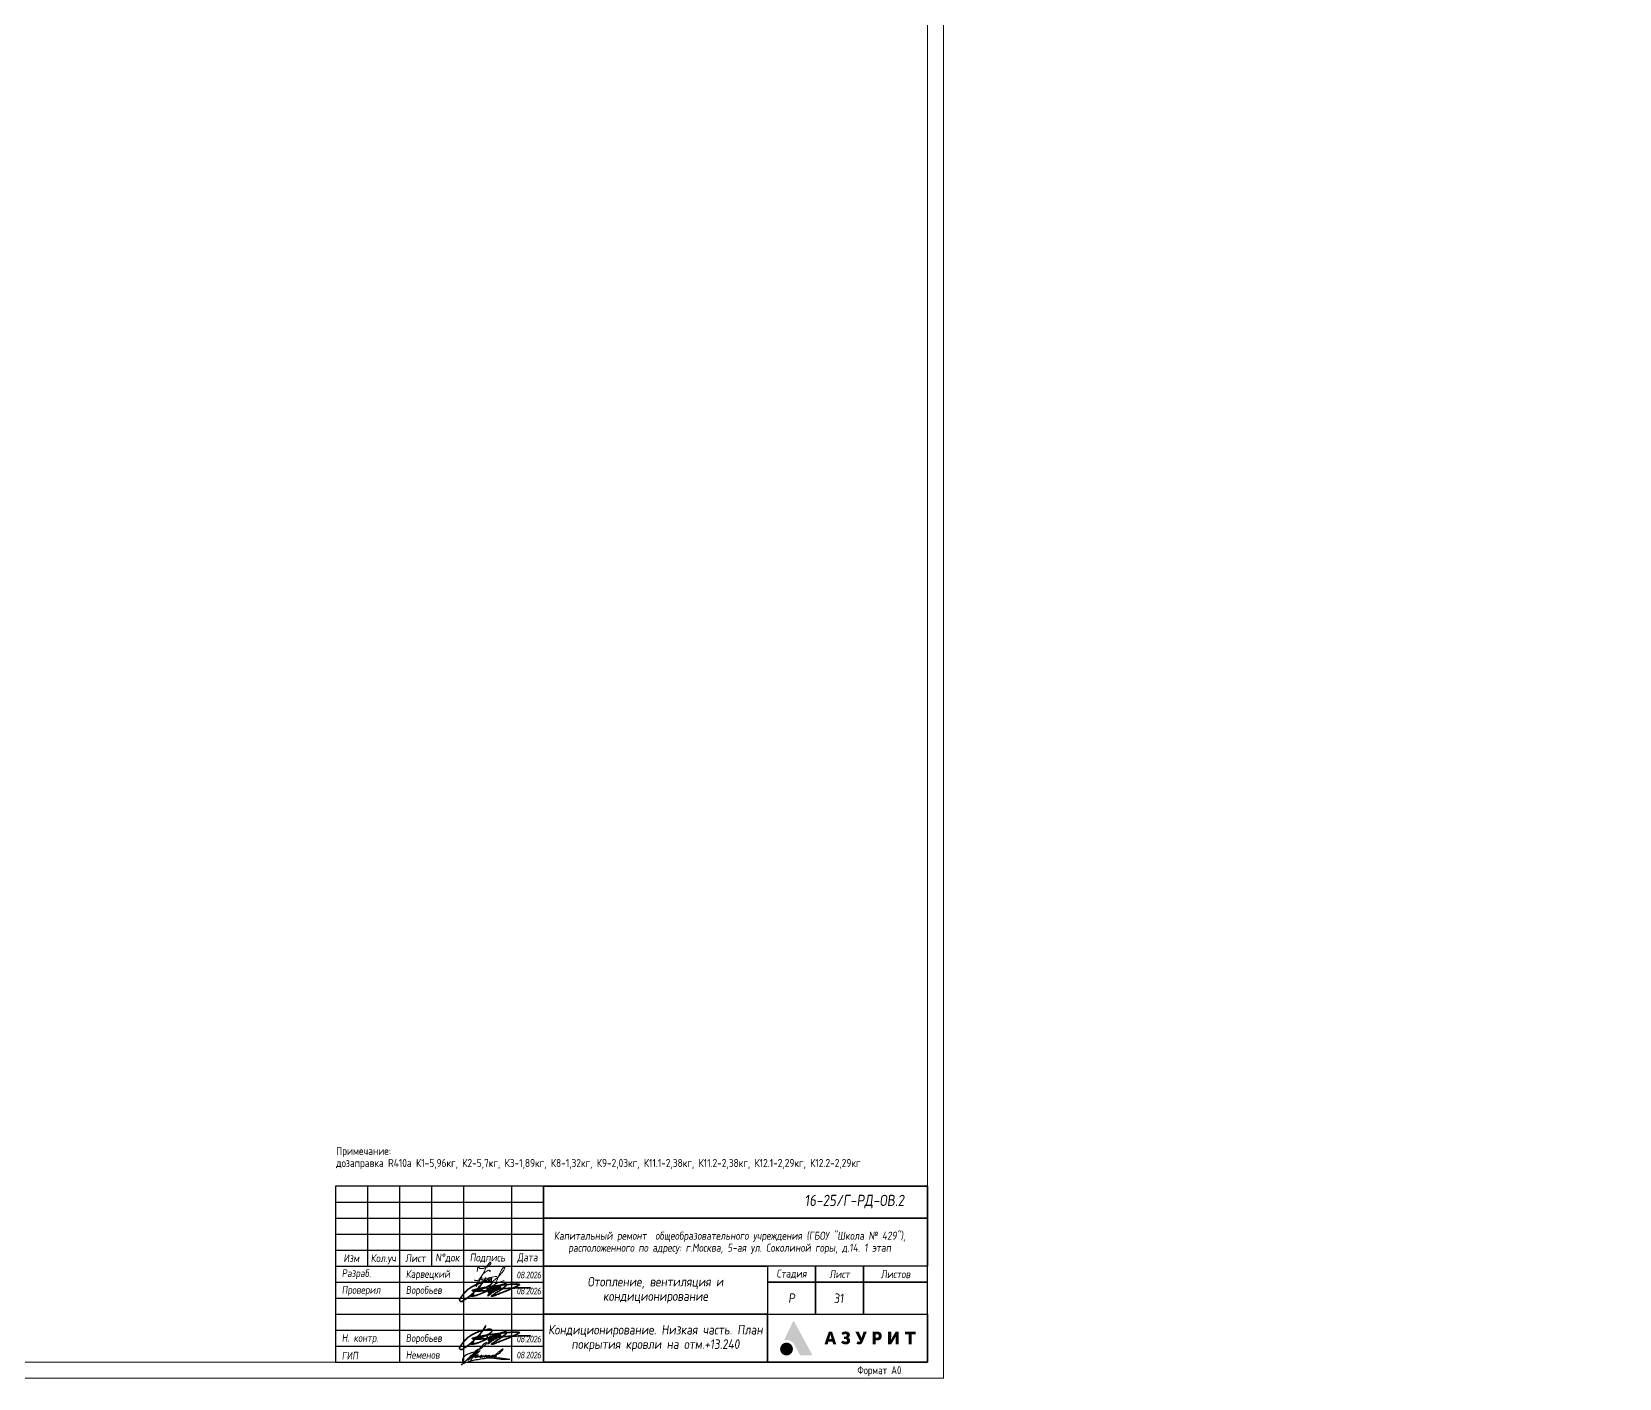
# Model space of a CAD drawing. Header units: millimetres. Extents: x -65527 to 8894748, y -37603 to 223697.
# Drawn here: x 24888 to 74477, y 139597 to 181647 of the extents above; entities that cross this region are included whole.
import ezdxf

# ---------------------------------------------------------------- set-up
doc = ezdxf.new("R2010")
doc.units = ezdxf.units.MM
doc.header["$LTSCALE"] = 10
doc.layers.add('_STAMP', color=7, linetype='Continuous')
for name, color, linetype, lineweight in [('_TEXT', 7, 'Continuous', 30), ('A-ANNO-NOTE', 7, 'Continuous', 9), ('ОВ текст', 7, 'Continuous', 9), ('рамка', 251, 'Continuous', 13)]:
    doc.layers.add(name, color=color, linetype=linetype, lineweight=lineweight)
doc.layers.add('ПОДПИСИ', color=7, linetype='Continuous', true_color=0x0856d4)
doc.styles.add('ISOCUPER', font='isocpeur.ttf', dxfattribs={"width": 0.85, "oblique": 7})
doc.styles.add('ын', font='')
doc.styles.get('ын').set_extended_font_data('GOST 2.304 type A')

# ---------------------------------------------------------------- blocks, each defined once
blk = doc.blocks.new('Логотип Азурит')
at = {"layer": '_STAMP', "linetype": 'Continuous', "true_color": 0x2a3756}
h = blk.add_hatch(color=159, dxfattribs=at)
h.dxf.hatch_style = 1
h.paths.add_polyline_path([(-39.4, 8.5), (-40.02, 9.65), (-40.61, 10.74), (-41.14, 11.7), (-41.62, 12.59), (-41.79, 12.89), (-41.86, 13.01), (-41.91, 12.94), (-41.99, 12.78), (-42.39, 11.96), (-42.77, 11.18), (-43.09, 10.5), (-43.47, 9.72), (-44.18, 8.26), (-44.5, 7.6), (-44.73, 7.14), (-44.85, 6.9), (-44.7, 6.93), (-44.51, 6.95), (-44.27, 6.97), (-44.09, 6.97), (-43.91, 6.96), (-43.74, 6.94), (-43.56, 6.91), (-43.39, 6.87), (-43.22, 6.81), (-43.05, 6.75), (-42.89, 6.68), (-42.73, 6.59), (-42.58, 6.5), (-42.43, 6.4), (-42.29, 6.29), (-42.15, 6.17), (-42.03, 6.04), (-41.91, 5.91), (-41.79, 5.77), (-41.72, 5.65), (-41.63, 5.5), (-41.3, 4.9), (-41.02, 4.39), (-40.57, 3.56), (-40.05, 2.59), (-39.78, 2.11), (-37.86, 2.11), (-36.5, 2.11), (-35.94, 2.12), (-36.48, 3.13), (-36.82, 3.75), (-37.16, 4.37), (-37.67, 5.33), (-38.2, 6.3), (-38.54, 6.93), (-38.87, 7.53)])
at = {"layer": '_STAMP', "linetype": 'Continuous', "true_color": 0x1447b7}
h = blk.add_hatch(color=162, dxfattribs=at)
h.dxf.hatch_style = 1
h.paths.add_polyline_path([(-42.09, 4.22), (-42.11, 4.4), (-42.15, 4.58), (-42.2, 4.76), (-42.27, 4.93), (-42.35, 5.1), (-42.45, 5.26), (-42.57, 5.41), (-42.7, 5.55), (-42.8, 5.64), (-42.91, 5.72), (-43.14, 5.86), (-43.38, 5.97), (-43.63, 6.05), (-43.89, 6.09), (-44.15, 6.1), (-44.42, 6.07), (-44.55, 6.04), (-44.68, 6.01), (-44.87, 5.94), (-45.05, 5.85), (-45.22, 5.74), (-45.37, 5.62), (-45.51, 5.49), (-45.63, 5.35), (-45.75, 5.19), (-45.84, 5.03), (-45.92, 4.85), (-45.98, 4.67), (-46.03, 4.49), (-46.06, 4.29), (-46.07, 4.1), (-46.05, 3.9), (-46.02, 3.7), (-45.97, 3.51), (-45.92, 3.37), (-45.87, 3.24), (-45.8, 3.11), (-45.72, 2.99), (-45.64, 2.88), (-45.54, 2.77), (-45.44, 2.67), (-45.33, 2.57), (-45.22, 2.49), (-45.1, 2.41), (-44.98, 2.34), (-44.85, 2.28), (-44.72, 2.22), (-44.58, 2.18), (-44.44, 2.15), (-44.3, 2.13), (-44.05, 2.12), (-43.8, 2.14), (-43.57, 2.19), (-43.34, 2.26), (-43.12, 2.37), (-42.92, 2.5), (-42.73, 2.65), (-42.56, 2.83), (-42.44, 2.99), (-42.34, 3.15), (-42.26, 3.32), (-42.19, 3.49), (-42.14, 3.67), (-42.11, 3.85), (-42.09, 4.03)])
at = {"layer": '_STAMP', "linetype": 'Continuous', "true_color": 0x2a3756}
h = blk.add_hatch(color=159, dxfattribs=at)
h.dxf.hatch_style = 1
h.paths.add_polyline_path([(-29.3, 7.88), (-29.63, 8.84), (-29.86, 9.53), (-30.37, 9.54), (-30.87, 9.54), (-30.93, 9.38), (-31.26, 8.4), (-31.64, 7.27), (-31.97, 6.31), (-32.19, 5.64), (-32.05, 5.63), (-31.71, 5.62), (-31.23, 5.62), (-31.11, 6.03), (-30.99, 6.44), (-30.37, 6.44), (-29.75, 6.44), (-29.63, 6.03), (-29.52, 5.62), (-29.03, 5.62), (-28.54, 5.62), (-28.6, 5.8), (-28.93, 6.79)])
h.paths.add_polyline_path([(-30.77, 7.21), (-30.74, 7.31), (-30.56, 7.93), (-30.43, 8.43), (-30.39, 8.59), (-30.37, 8.65), (-30.35, 8.64), (-30.31, 8.45), (-30.22, 8.08), (-30.11, 7.66), (-30.01, 7.33), (-29.97, 7.21), (-30.37, 7.21)], flags=16)
h = blk.add_hatch(color=159, dxfattribs=at)
h.dxf.hatch_style = 1
h.paths.add_polyline_path([(-24.39, 7.35), (-24.47, 7.43), (-24.56, 7.5), (-24.66, 7.56), (-24.81, 7.65), (-24.74, 7.69), (-24.65, 7.75), (-24.55, 7.86), (-24.45, 7.97), (-24.38, 8.09), (-24.35, 8.18), (-24.32, 8.25), (-24.31, 8.34), (-24.3, 8.45), (-24.3, 8.65), (-24.31, 8.73), (-24.34, 8.82), (-24.41, 8.99), (-24.51, 9.14), (-24.63, 9.28), (-24.78, 9.39), (-24.95, 9.48), (-25.13, 9.55), (-25.34, 9.59), (-25.56, 9.6), (-25.74, 9.6), (-25.91, 9.58), (-26.08, 9.55), (-26.23, 9.51), (-26.39, 9.46), (-26.53, 9.39), (-26.67, 9.32), (-26.8, 9.23), (-26.9, 9.15), (-26.81, 8.98), (-26.64, 8.66), (-26.54, 8.5), (-26.51, 8.5), (-26.46, 8.54), (-26.35, 8.61), (-26.21, 8.67), (-26.07, 8.73), (-25.93, 8.77), (-25.82, 8.79), (-25.72, 8.79), (-25.62, 8.79), (-25.53, 8.76), (-25.46, 8.73), (-25.39, 8.68), (-25.34, 8.62), (-25.3, 8.55), (-25.26, 8.45), (-25.26, 8.36), (-25.27, 8.27), (-25.32, 8.18), (-25.36, 8.13), (-25.39, 8.08), (-25.44, 8.05), (-25.49, 8.02), (-25.63, 7.99), (-25.84, 7.98), (-26.1, 7.97), (-26.1, 7.6), (-26.1, 7.24), (-25.78, 7.23), (-25.54, 7.21), (-25.45, 7.2), (-25.38, 7.18), (-25.33, 7.15), (-25.28, 7.12), (-25.25, 7.08), (-25.21, 7.02), (-25.19, 6.96), (-25.17, 6.9), (-25.17, 6.76), (-25.18, 6.7), (-25.2, 6.64), (-25.23, 6.58), (-25.26, 6.53), (-25.31, 6.49), (-25.37, 6.45), (-25.44, 6.43), (-25.52, 6.41), (-25.69, 6.39), (-25.78, 6.39), (-25.87, 6.41), (-26, 6.45), (-26.16, 6.51), (-26.3, 6.6), (-26.43, 6.69), (-26.53, 6.76), (-26.77, 6.45), (-26.93, 6.26), (-26.97, 6.2), (-26.98, 6.15), (-26.97, 6.11), (-26.94, 6.07), (-26.82, 5.97), (-26.62, 5.84), (-26.41, 5.73), (-26.19, 5.65), (-25.97, 5.59), (-25.78, 5.57), (-25.53, 5.57), (-25.3, 5.58), (-25.12, 5.61), (-24.99, 5.65), (-24.87, 5.71), (-24.75, 5.78), (-24.64, 5.85), (-24.54, 5.94), (-24.45, 6.03), (-24.37, 6.13), (-24.31, 6.23), (-24.25, 6.37), (-24.21, 6.51), (-24.2, 6.66), (-24.2, 6.82), (-24.21, 6.94), (-24.24, 7.06), (-24.28, 7.16), (-24.33, 7.26)])
h = blk.add_hatch(color=159, dxfattribs=at)
h.dxf.hatch_style = 1
h.paths.add_polyline_path([(-19.61, 8.04), (-19.36, 8.68), (-19.14, 9.22), (-19.03, 9.53), (-19.17, 9.54), (-19.52, 9.54), (-20.02, 9.54), (-20.05, 9.44), (-20.31, 8.65), (-20.59, 7.81), (-20.63, 7.68), (-20.66, 7.62), (-20.67, 7.61), (-20.7, 7.67), (-20.82, 7.97), (-21.01, 8.4), (-21.34, 9.1), (-21.54, 9.54), (-22.06, 9.54), (-22.58, 9.54), (-22.4, 9.17), (-21.88, 8.17), (-21.32, 7.06), (-21.11, 6.63), (-21.09, 6.56), (-21.1, 6.52), (-21.15, 6.45), (-21.21, 6.41), (-21.28, 6.38), (-21.37, 6.37), (-21.45, 6.37), (-21.55, 6.39), (-21.64, 6.43), (-21.74, 6.49), (-21.82, 6.53), (-21.86, 6.49), (-21.92, 6.39), (-22.11, 6.05), (-22.23, 5.85), (-22.18, 5.81), (-22.08, 5.75), (-21.95, 5.69), (-21.81, 5.63), (-21.69, 5.59), (-21.51, 5.57), (-21.31, 5.57), (-21.12, 5.59), (-20.97, 5.62), (-20.88, 5.66), (-20.79, 5.71), (-20.71, 5.77), (-20.63, 5.84), (-20.56, 5.93), (-20.48, 6.02), (-20.35, 6.23), (-20.28, 6.35), (-20.21, 6.51), (-19.92, 7.25)])
h = blk.add_hatch(color=159, dxfattribs=at)
h.dxf.hatch_style = 1
h.paths.add_polyline_path([(-14.46, 7.53), (-14.41, 7.64), (-14.37, 7.74), (-14.33, 7.96), (-14.31, 8.19), (-14.32, 8.41), (-14.37, 8.63), (-14.45, 8.83), (-14.5, 8.93), (-14.55, 9.02), (-14.62, 9.1), (-14.69, 9.18), (-14.81, 9.29), (-14.92, 9.37), (-15.06, 9.43), (-15.21, 9.49), (-15.33, 9.52), (-15.49, 9.53), (-16.3, 9.54), (-17.21, 9.54), (-17.21, 7.58), (-17.21, 5.62), (-16.73, 5.62), (-16.25, 5.62), (-16.25, 6.23), (-16.25, 6.83), (-15.87, 6.83), (-15.58, 6.84), (-15.35, 6.86), (-15.17, 6.91), (-14.99, 6.98), (-14.83, 7.08), (-14.69, 7.2), (-14.56, 7.36)])
h.paths.add_polyline_path([(-15.6, 7.68), (-15.67, 7.66), (-15.95, 7.66), (-16.25, 7.66), (-16.25, 8.2), (-16.25, 8.74), (-15.93, 8.73), (-15.64, 8.72), (-15.57, 8.7), (-15.51, 8.67), (-15.42, 8.6), (-15.35, 8.51), (-15.32, 8.45), (-15.3, 8.39), (-15.29, 8.19), (-15.29, 8.07), (-15.3, 8), (-15.32, 7.94), (-15.35, 7.88), (-15.39, 7.82), (-15.43, 7.78), (-15.53, 7.71)], flags=16)
h = blk.add_hatch(color=159, dxfattribs=at)
h.dxf.hatch_style = 1
h.paths.add_polyline_path([(-10.09, 7.82), (-9.98, 8.03), (-9.94, 8.12), (-9.95, 7.93), (-9.96, 7.49), (-9.97, 6.69), (-9.97, 5.62), (-9.5, 5.62), (-9.04, 5.62), (-9.04, 7.58), (-9.04, 9.54), (-9.51, 9.54), (-9.99, 9.54), (-10.36, 8.91), (-10.84, 8.1), (-11.03, 7.78), (-11.26, 7.34), (-11.37, 7.13), (-11.42, 7.05), (-11.41, 7.31), (-11.39, 7.78), (-11.39, 8.55), (-11.39, 9.54), (-11.86, 9.54), (-12.34, 9.54), (-12.34, 7.58), (-12.34, 5.62), (-11.86, 5.62), (-11.37, 5.62), (-11.18, 5.95), (-10.61, 6.89), (-10.31, 7.42)])
h = blk.add_hatch(color=159, dxfattribs=at)
h.dxf.hatch_style = 1
h.paths.add_polyline_path([(-3.74, 9.14), (-3.74, 9.54), (-5.42, 9.54), (-7.09, 9.54), (-7.09, 9.14), (-7.09, 8.74), (-6.5, 8.74), (-5.9, 8.74), (-5.9, 7.18), (-5.9, 5.62), (-5.43, 5.62), (-4.95, 5.62), (-4.95, 7.18), (-4.95, 8.74), (-4.35, 8.74), (-3.74, 8.74)])
blk = doc.blocks.new('Воробьев')
at = {"color": 0}
for points in [[(9, 6.23), (8.81, 5.8), (8.47, 5.27), (8.06, 4.65), (7.64, 4.14), (7.22, 3.56), (6.72, 3.01), (6.11, 2.31), (5.34, 1.61), (4.69, 1), (3.94, 0.4), (3.23, -0.16), (2.53, -0.65), (1.89, -1.09), (1.34, -1.28), (1.02, -1.07), (0.94, -0.69), (1.15, -0.19), (1.44, 0.22), (1.96, 0.94), (2.46, 1.52), (2.89, 1.97), (3.29, 2.38), (3.79, 2.78), (4.4, 3.2), (5.19, 3.67), (5.98, 4.05), (6.55, 4.3), (7.29, 4.56), (7.91, 4.74), (8.67, 4.94), (9.55, 5.11), (10.18, 5.19), (10.76, 5.1), (10.97, 4.89), (10.94, 4.46), (10.66, 4.11), (10.33, 3.82), (9.6, 3.39), (8.89, 3.03), (8.22, 2.76), (7.46, 2.41), (6.88, 2.19), (6.5, 2.15), (6.49, 2.23), (6.75, 2.44), (7.37, 2.71), (8.05, 2.96), (8.6, 3.07), (9.07, 3.1), (9.42, 3.03), (9.52, 2.83), (9.47, 2.44), (9.3, 2.18), (8.99, 1.9), (8.61, 1.65), (8.09, 1.43), (7.11, 1.04), (6.25, 0.73), (5.34, 0.49), (4.81, 0.42), (4.32, 0.49), (4.32, 0.67), (4.44, 0.76), (4.61, 0.86), (5.42, 1.09)], [(9.07, 6.13), (8.88, 5.69), (8.54, 5.16), (8.13, 4.55), (7.71, 4.04), (7.29, 3.45), (6.79, 2.9), (6.18, 2.21), (5.41, 1.5), (4.76, 0.9), (4, 0.29), (3.3, -0.27), (2.6, -0.76), (1.96, -1.19), (1.41, -1.38), (1.09, -1.18), (1.01, -0.79), (1.22, -0.29), (1.51, 0.12), (2.03, 0.83), (2.53, 1.42), (2.96, 1.86), (3.36, 2.27), (3.86, 2.67), (4.47, 3.1), (5.26, 3.56), (6.05, 3.95), (6.62, 4.2), (7.36, 4.46), (7.98, 4.63), (8.74, 4.84), (9.62, 5), (10.25, 5.09), (10.83, 5), (11.04, 4.78), (11.01, 4.35), (10.73, 4), (10.4, 3.71), (9.67, 3.29), (8.96, 2.92), (8.29, 2.65), (7.53, 2.31), (6.95, 2.09), (6.57, 2.04), (6.56, 2.12), (6.82, 2.34), (7.44, 2.61), (8.12, 2.86), (8.67, 2.96), (9.14, 3), (9.49, 2.92), (9.59, 2.73), (9.54, 2.34), (9.37, 2.08), (9.06, 1.8), (8.68, 1.55), (8.16, 1.32), (7.18, 0.93), (6.32, 0.63), (5.41, 0.38), (4.88, 0.32), (4.39, 0.39), (4.39, 0.56), (4.51, 0.66), (4.68, 0.76), (5.49, 0.98)]]:
    blk.add_spline(points, degree=3, dxfattribs=at)
for points in [[(23.09, 3.04), (19.6, 2.99), (16.88, 2.95), (15.26, 2.8), (13.68, 2.68), (11.9, 2.53), (10.74, 2.41), (9.29, 2.14), (7.52, 2.04), (6.46, 1.95), (5.89, 1.94), (5.28, 1.96), (4.94, 2.06), (4.85, 2.22), (4.95, 2.31), (5.22, 2.4), (5.81, 2.6), (6.31, 2.74), (6.95, 2.9), (7.74, 3.05), (9.12, 3.32), (11.12, 3.63), (12.77, 3.84), (14.84, 4.04), (16.43, 4.21), (17.58, 4.27), (18.78, 4.34), (19.26, 4.28), (19.55, 4.19), (19.63, 4.04), (19.5, 3.92), (19.23, 3.75), (18.51, 3.41), (17.75, 3.07), (16.46, 2.49), (15.49, 2.1), (14.61, 1.73), (13.82, 1.42), (13.18, 1.2), (12.55, 0.9), (11.86, 0.65), (11.27, 0.44), (10.95, 0.4), (10.83, 0.43), (10.84, 0.49), (10.93, 0.59), (11.35, 0.85), (11.85, 1.24), (12.69, 1.78), (13.15, 2.09), (13.75, 2.47), (14.58, 3.04), (15.03, 3.38), (15.41, 3.75), (15.63, 4.03), (15.6, 4.2), (15.48, 4.27), (15.14, 4.32), (14.86, 4.24), (14.51, 4.16), (14.21, 4.04), (13.45, 3.79), (13.02, 3.58), (12.51, 3.22), (11.86, 2.75), (11.26, 2.22), (10.74, 1.69), (10.22, 1.14), (9.48, 0.44), (9.91, 0.77), (10.4, 1.13), (10.94, 1.5), (11.68, 1.99), (13.09, 2.87), (13.46, 3.15), (13.93, 3.43), (13.64, 3.3), (13.14, 3.07), (12.58, 2.83), (12.04, 2.58), (10.84, 2.06), (10.51, 1.91), (10.03, 1.87), (9.83, 2.07), (10.16, 2.37), (10.72, 2.68), (11.51, 3.12), (11.91, 3.2), (12.37, 3.24), (12.59, 3.05), (12.34, 2.77), (11.77, 2.09), (11.32, 1.81), (10.87, 1.54), (10.48, 1.35), (10.03, 1.33), (9.92, 1.56), (10.05, 1.81), (10.29, 2.09), (10.63, 2.48), (11.01, 2.79), (11.56, 3.15), (11.75, 3.24), (11, 2.99), (10.23, 2.6), (9.88, 2.39), (9.2, 1.91)], [(23.16, 2.93), (19.67, 2.89), (16.95, 2.84), (15.33, 2.7), (13.75, 2.58), (11.97, 2.43), (10.81, 2.31), (9.36, 2.04), (7.59, 1.93), (6.53, 1.85), (5.96, 1.84), (5.35, 1.86), (5.01, 1.96), (4.92, 2.11), (5.02, 2.2), (5.29, 2.3), (5.88, 2.5), (6.38, 2.64), (7.02, 2.8), (7.81, 2.95), (9.19, 3.22), (11.19, 3.52), (12.84, 3.73), (14.91, 3.94), (16.5, 4.11), (17.65, 4.16), (18.85, 4.23), (19.33, 4.18), (19.62, 4.08), (19.7, 3.94), (19.57, 3.82), (19.3, 3.65), (18.58, 3.3), (17.82, 2.97), (16.53, 2.39), (15.56, 1.99), (14.68, 1.63), (13.89, 1.32), (13.25, 1.09), (12.62, 0.79), (11.93, 0.54), (11.34, 0.33), (11.02, 0.3), (10.9, 0.32), (10.91, 0.39), (11, 0.48), (11.42, 0.75), (11.92, 1.13), (12.75, 1.68), (13.22, 1.98), (13.82, 2.37), (14.65, 2.93), (15.1, 3.28), (15.48, 3.65), (15.7, 3.93), (15.67, 4.1), (15.55, 4.17), (15.21, 4.22), (14.93, 4.14), (14.58, 4.06), (14.28, 3.93), (13.52, 3.68), (13.09, 3.47), (12.58, 3.12), (11.93, 2.65), (11.33, 2.11), (10.81, 1.58), (10.29, 1.03), (9.55, 0.33), (9.98, 0.66), (10.47, 1.03), (11.01, 1.4), (11.75, 1.89), (13.16, 2.77), (13.53, 3.04), (14, 3.32), (13.71, 3.19), (13.21, 2.96), (12.65, 2.73), (12.11, 2.48), (10.91, 1.95), (10.58, 1.8), (10.1, 1.76), (9.9, 1.96), (10.23, 2.26), (10.79, 2.58), (11.58, 3.02), (11.98, 3.1), (12.44, 3.13), (12.66, 2.95), (12.41, 2.67), (11.84, 1.99), (11.39, 1.7), (10.94, 1.43), (10.55, 1.24), (10.1, 1.23), (9.99, 1.46), (10.12, 1.71), (10.36, 1.99), (10.7, 2.37), (11.08, 2.68), (11.63, 3.05), (11.82, 3.14), (11.07, 2.89), (10.3, 2.49), (9.95, 2.28), (9.27, 1.8)]]:
    blk.add_open_spline(points, degree=3, dxfattribs=at)
blk = doc.blocks.new('Неменов')
at = {"layer": 'ПОДПИСИ'}
for points in [[(44385.28, 26773.62), (44385.4, 26773.92), (44385.82, 26774.46), (44386.26, 26774.88), (44386.68, 26775.31), (44386.92, 26775.52), (44387.56, 26776.07), (44386.71, 26775.48), (44386.36, 26775.33), (44385.84, 26775.08), (44385.47, 26774.85), (44385.17, 26774.54), (44384.9, 26774.25), (44384.73, 26774), (44384.56, 26773.64), (44384.97, 26774.05), (44385.56, 26774.6), (44386.05, 26775.09), (44386.7, 26775.75), (44387.01, 26776.08), (44387.52, 26776.69), (44387.97, 26777.16), (44388.49, 26777.69), (44388.73, 26777.9), (44389, 26778.06), (44389.12, 26778.06), (44389.12, 26777.92), (44388.98, 26777.64), (44388.37, 26777.08), (44387.89, 26776.67), (44387.28, 26776.32), (44386.37, 26775.82), (44385.14, 26775.39), (44383.93, 26774.83), (44383.43, 26774.36), (44383.22, 26773.85), (44383.22, 26773.49), (44383.72, 26773.37), (44384.08, 26773.64), (44385.13, 26774.59), (44386.04, 26775.51), (44386.97, 26776.37), (44385.33, 26774.76)], [(44383.03, 26772.46), (44383.03, 26772.68), (44383.41, 26772.91), (44384.1, 26773.16), (44385.03, 26773.42), (44386.21, 26773.74), (44387.75, 26774), (44389.31, 26774.23), (44390.9, 26774.23), (44392.49, 26774.23), (44394.9, 26773.96)], [(44386.27, 26774.52), (44386.76, 26774.69), (44387.03, 26774.95), (44386.83, 26774.95), (44386.31, 26774.62), (44386.27, 26774.52), (44386.27, 26774.45), (44387.35, 26774.7), (44386.98, 26774.46), (44387.97, 26774.88), (44387.47, 26774.52), (44387.47, 26774.4), (44388.35, 26774.86), (44388, 26774.48), (44389.15, 26774.96), (44388.51, 26774.46), (44389.67, 26774.88), (44389.02, 26774.44), (44390, 26774.86), (44389.59, 26774.46), (44390.84, 26774.98), (44390.23, 26774.54), (44391.84, 26775.15), (44392.4, 26775.45), (44392.82, 26775.9), (44393.19, 26776.38), (44392.41, 26775.93), (44391.71, 26775.35), (44391.18, 26774.88), (44390.97, 26774.55), (44390.97, 26774.44), (44391.38, 26774.51), (44391.54, 26774.67), (44391.11, 26774.67), (44390.59, 26774.54), (44390.46, 26774.41), (44390.9, 26774.2), (44394.9, 26773.96)]]:
    blk.add_spline(points, degree=3, dxfattribs=at)
blk = doc.blocks.new('A$C4c6666e2')
at = {"layer": '_STAMP'}
for p, q in [((-175, 55), (-175, 30)), ((-165, 55), (-165, 0)), ((-155, 55), (-155, 30)), ((-145, 55), (-145, 0)), ((-130, 55), (-130, 0)), ((-120, 55), (-120, 0)), ((-185, 50), (-120, 50)), ((-185, 45), (-120, 45)), ((-185, 40), (-120, 40)), ((-185, 35), (-120, 35)), ((-185, 30), (-120, 30)), ((-185, 25), (-120, 25)), ((-185, 20), (-120, 20)), ((-185, 15), (-120, 15)), ((-185, 10), (-120, 10)), ((-185, 5), (-120, 5))]:
    blk.add_line(p, q, dxfattribs=at)
for points in [[(-185, 0), (0, 0), (0, 55), (-185, 55)], [(-120, 55), (0, 55), (0, 45), (-120, 45)], [(-120, 45), (0, 45), (0, 30), (-120, 30)], [(-120, 30), (-50, 30), (-50, 15), (-120, 15)], [(-50, 25), (-35, 25), (-35, 30), (-50, 30)], [(-35, 25), (-20, 25), (-20, 30), (-35, 30)], [(-20, 25), (0, 25), (0, 30), (-20, 30)], [(-50, 15), (-35, 15), (-35, 25), (-50, 25)], [(-35, 15), (-20, 15), (-20, 25), (-35, 25)], [(-20, 15), (0, 15), (0, 25), (-20, 25)], [(-120, 15), (-50, 15), (-50, 0), (-120, 0)], [(-50, 15), (0, 15), (0, 0), (-50, 0)]]:
    blk.add_lwpolyline(points, close=True, dxfattribs=at)
at = {"layer": 'A-ANNO-NOTE', "color": 5, "flags": 128}
blk.add_lwpolyline([(-141.54, 25.77), (-141.45, 25.58), (-141.3, 25.53), (-141.06, 25.53), (-140.71, 25.53), (-140.3, 25.59), (-139.83, 25.66), (-139.31, 25.79), (-138.47, 26.01), (-138.05, 26.11), (-137.39, 26.27), (-136.71, 26.43), (-135.56, 26.71), (-135.14, 26.81), (-134.88, 26.81), (-134.57, 26.81)], dxfattribs=at)
at = {"layer": 'ОВ текст', "color": 5, "flags": 128}
for points in [[(-140.74, 28.31), (-140.51, 29.64), (-140.41, 29.97), (-140.31, 29.73), (-140.07, 29.46), (-139.86, 29.32), (-139.63, 29.26), (-139.35, 29.23), (-139.15, 29.24), (-138.77, 29.32), (-138.4, 29.43), (-137.69, 29.72), (-137.06, 30.12), (-136.67, 30.51), (-136.48, 30.79), (-136.41, 30.97), (-136.41, 31.04), (-136.43, 31.11), (-136.5, 31.14), (-136.66, 31.16), (-136.76, 31.11), (-136.95, 30.92), (-137.14, 30.69), (-137.22, 30.59), (-137.65, 29.96), (-138.06, 29.26), (-138.43, 28.47), (-138.92, 27.47), (-139.43, 26.45), (-139.95, 25.45), (-140.2, 24.99), (-140.63, 24.3), (-140.82, 23.89), (-140.95, 23.61), (-140.98, 23.62), (-140.98, 23.93), (-140.8, 24.64), (-140.6, 25.03), (-140.06, 25.91), (-139.81, 26.25), (-139.4, 26.83), (-138.92, 27.47), (-138.1, 28.22), (-137.69, 28.48), (-137.43, 28.64), (-137.11, 28.71), (-136.93, 28.69), (-136.76, 28.6), (-136.69, 28.5), (-136.69, 28.43), (-136.75, 28.38), (-136.81, 28.31)], [(-139.21, 26.54), (-139.28, 26.26), (-139.25, 25.99), (-139.16, 25.62), (-139.1, 25.25), (-139.03, 24.94), (-138.95, 24.88), (-138.83, 24.86), (-138.75, 24.87), (-138.65, 24.91), (-138.53, 24.98), (-138.4, 25.08), (-137.3, 26.01), (-136.87, 26.39), (-136.81, 26.42), (-136.8, 26.41), (-136.83, 26.32), (-136.95, 26.08), (-137.15, 25.68), (-137.29, 25.38), (-137.29, 25.31), (-137.23, 25.31), (-137.07, 25.4), (-136.86, 25.58), (-136.56, 25.94), (-136.39, 26.22), (-136.28, 26.36), (-136.21, 26.41), (-136.18, 26.4), (-136.18, 26.3), (-136.2, 26.18), (-136.24, 25.85), (-136.25, 25.58), (-136.26, 25.4), (-136.24, 25.28), (-136.18, 25.22), (-136.09, 25.23), (-136, 25.26), (-135.87, 25.32), (-135.66, 25.44), (-135.11, 25.85), (-134.5, 26.37), (-133.78, 27.07), (-133.27, 27.57), (-132.88, 27.99), (-132.58, 28.41), (-132.36, 28.76), (-132.17, 29.16), (-132.09, 29.44), (-132.07, 29.64), (-132.07, 29.79), (-132.05, 29.93), (-132.09, 29.91), (-132.34, 29.69), (-132.76, 29.23), (-133.09, 28.78), (-133.54, 28.01), (-133.83, 27.4), (-134.09, 26.76), (-134.61, 25.49), (-135.18, 24.3), (-136.62, 21.54), (-137.87, 22.53), (-137.3, 22.91), (-135.64, 24.06), (-135.18, 24.3), (-134.14, 24.85), (-132.94, 25.36), (-132.41, 25.46), (-132.23, 25.5)]]:
    blk.add_lwpolyline(points, dxfattribs=at)
at = {"linetype": 'Continuous'}
blk.add_blockref('Логотип Азурит', (0, 0), dxfattribs=at)
at = {"color": 172, "true_color": 0x1616e3, "xscale": 1.266684842857199, "yscale": 1.266684842857199, "zscale": 1.266684842857199}
blk.add_blockref('Неменов', (-56364.81, -33913.18), dxfattribs=at)
at = {"layer": '_TEXT', "color": 172, "true_color": 0x1616e3}
for p in [(-147.13, 20.22), (-147.13, 5.22)]:
    blk.add_blockref('Воробьев', p, dxfattribs=at)
at = {"layer": '_TEXT', "line_spacing_factor": 0.9, "style": 'ISOCUPER'}
for s, width, heights, insert, char_height, attachment_point in [('16-25/Г-РД-ОВ.2 ', 69.1586, [9.61], (-7.31, 50.18), 3.5, 6), ('\\pxa0.83333;Капитальный ремонт  общеобразовательного учреждения (ГБОУ "Школа № 429"), расположенного по адресу: г.Москва, 5-ая ул. Соколиной горы, д.14. 1 этап  ', 116.4301, [14.01], (-61.81, 37.3), 2.5, 5), ('Отопление, вентиляция и кондиционирование', 69.1586, [14.57], (-85, 22.5), 3, 5)]:
    blk.add_mtext_dynamic_manual_height_columns(s, width=width, gutter_width=0, heights=heights, dxfattribs=dict(at, insert=insert, char_height=char_height, attachment_point=attachment_point))
at = {"layer": '_TEXT', "style": 'ISOCUPER'}
for s, width, heights, insert, char_height, attachment_point in [('Изм', 10, [0], (-180, 32.5), 2.5, 5), ('Кол.уч', 10, [0], (-170, 32.17), 2.5, 5), ('Лист', 10, [0], (-160, 32.5), 2.5, 5), ('N%%Dдок', 10, [0], (-150, 32.5), 2.5, 5), ('Подпись', 10, [0], (-137.5, 32.5), 2.5, 5), ('Дата', 10, [0], (-125, 32.5), 2.5, 5), ('Разраб.', 20, [0], (-183, 27.5), 2.4, 4), ('{\\W0.82;\\T0.92;08.2026}', 7.4894, [0], (-128.42, 27.23), 2.1, 4), ('Стадия', 15, [0], (-42.5, 27.5), 2.5, 5), ('Лист', 15, [0], (-27.5, 27.5), 2.5, 5), ('Листов', 15, [0], (-10, 27.5), 2.5, 5), ('Проверил', 20, [0], (-183, 22.27), 2.4, 4), ('{\\W0.82;\\T0.92;08.2026}', 7.4894, [0], (-128.42, 22.23), 2.1, 4), ('Р', 13.3529, [9.08], (-42.5, 20), 3, 5), ('Н. контр.', 20, [0], (-183, 7.27), 2.4, 4), ('{\\W0.82;\\T0.92;08.2026}', 7.4894, [0], (-128.42, 7.23), 2.1, 4), ('ГИП', 20, [0], (-183, 2.04), 2.4, 4), ('{\\W0.82;\\T0.92;08.2026}', 7.4894, [0], (-128.42, 2.23), 2.1, 4)]:
    blk.add_mtext_dynamic_manual_height_columns(s, width=width, gutter_width=12.5, heights=heights, dxfattribs=dict(at, insert=insert, char_height=char_height, attachment_point=attachment_point))
at = {"layer": '_TEXT', "color": 7, "char_height": 2.4, "attachment_point": 4, "style": 'ISOCUPER'}
for s, insert in [('Карвецкий', (-163, 27.23)), ('Воробьев', (-163, 22.23))]:
    blk.add_mtext_dynamic_manual_height_columns(s, width=19.0361, gutter_width=12.5, heights=[0], dxfattribs=dict(at, insert=insert))
at = {"layer": '_TEXT', "color": 0, "char_height": 2.4, "attachment_point": 4, "style": 'ISOCUPER'}
for s, insert in [('Воробьев', (-163, 7.23)), ('Неменов', (-163, 2.29))]:
    blk.add_mtext_dynamic_manual_height_columns(s, width=19.0361, gutter_width=12.5, heights=[0], dxfattribs=dict(at, insert=insert))

msp = doc.modelspace()

# ---------------------------------------------------------------- linework, layer by layer
at = {"layer": 'рамка', "ltscale": 40, "transparency": 33554684}
for points in [[(53373.1, 223696.9), (-65526.9, 223696.9), (-65526.9, 139596.9), (53373.1, 139596.9)], [(52873.1, 223196.9), (-63526.9, 223196.9), (-63526.9, 140096.9), (52873.1, 140096.9)]]:
    msp.add_lwpolyline(points, close=True, dxfattribs=at)

# ---------------------------------------------------------------- block references
at = {"xscale": 100, "yscale": 100, "zscale": 100}
msp.add_blockref('A$C4c6666e2', (52873.1, 140096.9), dxfattribs=at)

# ---------------------------------------------------------------- texts
at = {"layer": '_TEXT', "line_spacing_factor": 0.9, "style": 'ISOCUPER'}
for s, width, insert, char_height, attachment_point in [('{\\Q0;Примечание:\\Pдозаправка R410a К1-5,96кг, К2-5,7кг, К3-1,89кг, К8-1,32кг, К9-2,03кг, К11.1-2,38кг, К11.2-2,38кг, К12.1-2,29кг, К12.2-2,29кг}', 17299.225, (34396.6, 146472.4), 250, 4), ('Кондиционирование. Низкая часть. План покрытия кровли на отм.+13.240', 6915.861, (44373.1, 140846.9), 300, 5)]:
    msp.add_mtext_dynamic_manual_height_columns(s, width=width, gutter_width=0, heights=[1456.7], dxfattribs=dict(at, insert=insert, char_height=char_height, attachment_point=attachment_point))
at = {"layer": '_TEXT', "insert": (50092.2, 142092.5), "char_height": 300, "attachment_point": 5, "style": 'ISOCUPER'}
msp.add_mtext_dynamic_manual_height_columns('31', width=1335.291, gutter_width=1250, heights=[907.8], dxfattribs=at)
at = {"layer": 'рамка', "ltscale": 40, "transparency": 33554684, "insert": (51366.3, 139814.4, 79.3), "char_height": 250, "attachment_point": 5, "style": 'ын'}
msp.add_mtext_dynamic_manual_height_columns('\\pxqc;Формат А0', width=7000, gutter_width=1500, heights=[3193.9], dxfattribs=at)

doc.saveas('drawing.dxf')
